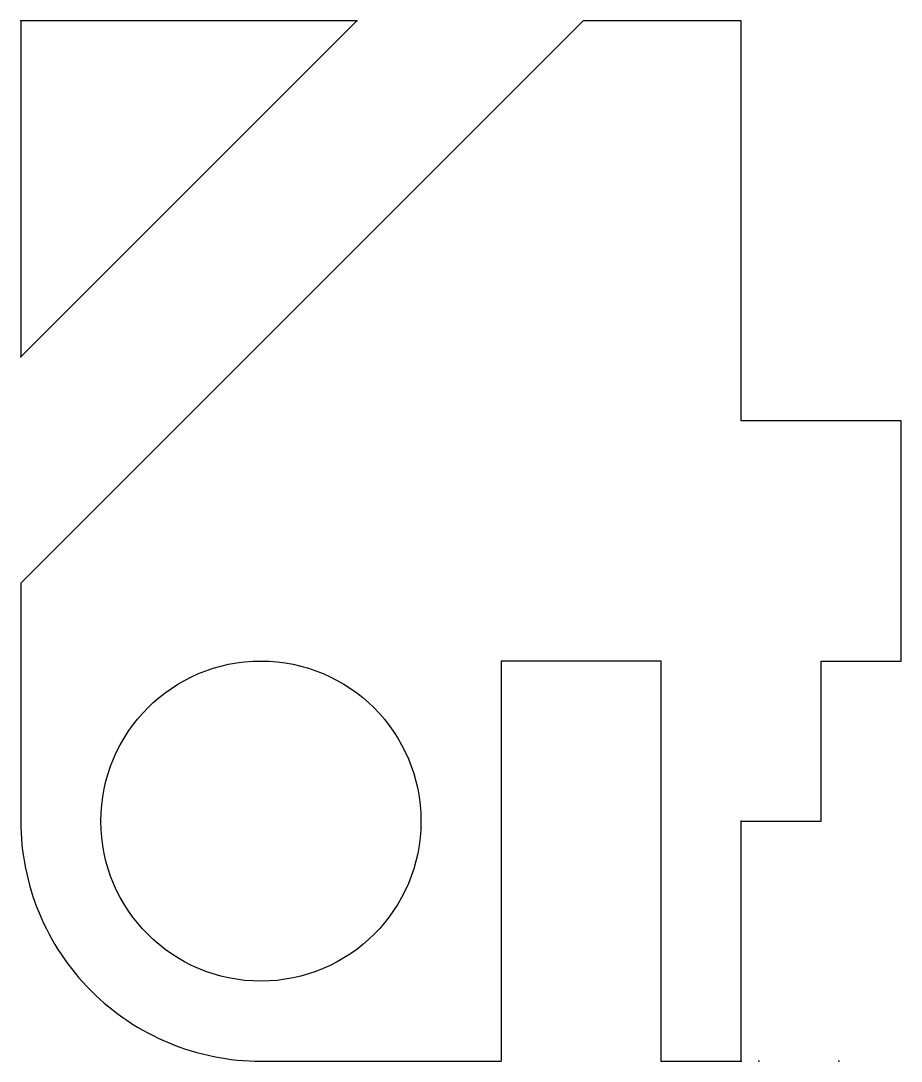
# Model space of a CAD drawing. Header units: millimetres. Extents: x 50 to 55.5, y 50 to 56.5.
import ezdxf

# ---------------------------------------------------------------- set-up
doc = ezdxf.new("R2010")
doc.units = ezdxf.units.MM

msp = doc.modelspace()

# ---------------------------------------------------------------- linework, layer by layer
for p, q in [((50, 54.4), (52.1, 56.5)), ((50.7071, 53.6929), (53.5142, 56.5)), ((55.5, 54), (54.5, 54)), ((55.5, 52.5), (55.5, 54)), ((50.7071, 53.6929), (50, 52.9858)), ((54, 52.5), (53, 52.5)), ((53, 52.5), (53, 50)), ((54, 50), (54, 52.5)), ((55, 51.5), (55, 52.5)), ((55, 52.5), (55.5, 52.5)), ((54.5, 51.5), (55, 51.5))]:
    msp.add_line(p, q)
for points in [[(52.1, 56.5), (50, 56.5), (50, 54.4)], [(54.5, 54), (54.5, 56.5), (53.5142, 56.5)], [(54, 50), (54.5, 50), (54.5, 51.5)]]:
    msp.add_lwpolyline(points)
msp.add_lwpolyline([(50, 52.9858), (50, 51.5, 0.414214), (51.5, 50), (53, 50)], format="xyb")
msp.add_circle((51.5, 51.5), 1)
for p in [(50, 56.5), (50, 56.5), (52.1, 56.5), (50, 54.4), (54.5, 51.5), (54, 50), (54.5, 50), (54.5, 50), (54.6111, 50), (55.1111, 50)]:
    msp.add_point(p)

doc.saveas('drawing.dxf')
